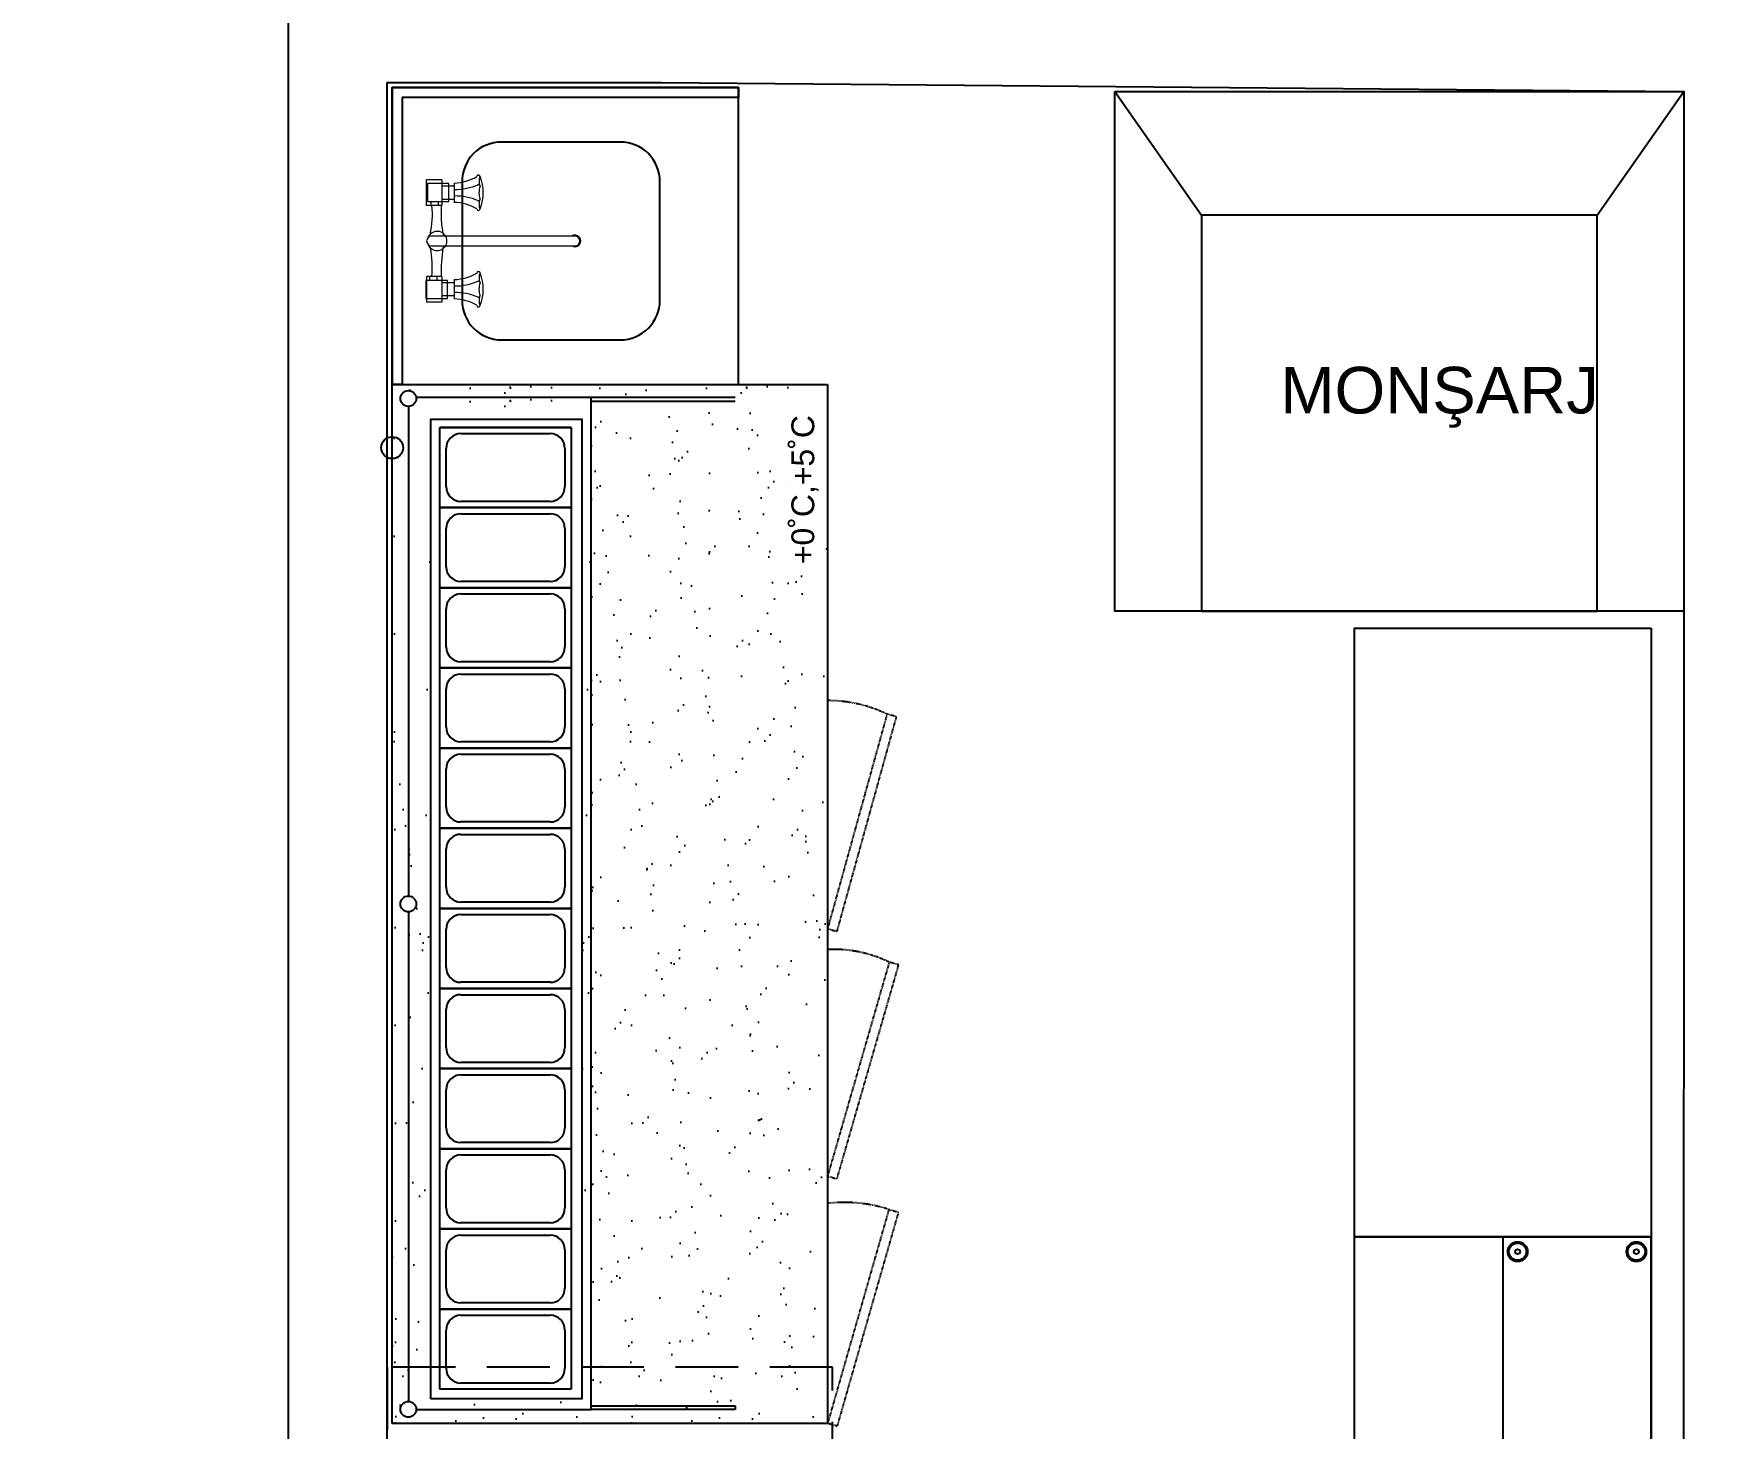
# Model space of a CAD drawing. Header units: millimetres. Extents: x 7687 to 15428, y -715 to 4028.
# Drawn here: x 9268.5 to 9606.8, y -414.3 to -132.3 of the extents above; entities that cross this region are included whole.
import ezdxf

# ---------------------------------------------------------------- set-up
doc = ezdxf.new("R2010")
doc.units = ezdxf.units.MM
doc.linetypes.add('DASHED', pattern=[0.375, 0.25, -0.125])
doc.linetypes.add('HIDDENX2', pattern=[19.05, 12.7, -6.35])
doc.layers.add('FAGOR MUTFAK', color=171, linetype='Continuous')
doc.layers.add('gorunus01', color=252, linetype='Continuous', lineweight=9)
doc.layers.add('yazı', color=7, linetype='Continuous', lineweight=20)
doc.styles.add('ROMANC', font='arial.ttf')
doc.styles.get("Standard").update_dxf_attribs({"font": 'arial.ttf'})

# ---------------------------------------------------------------- blocks, each defined once
blk = doc.blocks.new('MONŞARJ')
at = {"color": 240, "true_color": 0xed1f24}
for p, q in [((0, 0), (17.5, -25)), ((97.5, -25), (115, 0))]:
    blk.add_line(p, q, dxfattribs=at)
at = {"color": 51, "true_color": 0xf8f6b0}
blk.add_lwpolyline([(0, 0), (115, 0), (115, -105), (0, -105)], close=True, dxfattribs=at)
at = {"color": 240, "true_color": 0xed1f24}
blk.add_lwpolyline([(17.5, -105), (97.5, -105), (97.5, -25), (17.5, -25)], close=True, dxfattribs=at)

msp = doc.modelspace()

# ---------------------------------------------------------------- hatches: boundary and pattern name
at = {"layer": 'FAGOR MUTFAK', "ltscale": 0.2}
h = msp.add_hatch(dxfattribs=at)
h.set_pattern_fill('AR-SAND', color=256, scale=0.25, angle=90, style=0)
h.set_pattern_definition([(127.5, (9381.202, -203.254), (-12.23533, -0.4), [0, -9.652, 0, -10.795, 0, -10.31875]), (97.5, (9381.202, -203.254), (-17.9206, 11.2381), [0, -5.207, 0, -8.6995, 0, -3.33375]), (57.5, (9381.202, -211.064), (-0.03593, 19.7748), [0, -3.175, 0, -11.43, 0, -14.9225]), (47.5, (9381.202, -211.064), (-5.5732, 19.0889), [0, -1.5875, 0, -7.493, 0, -8.5725])])
h.paths.add_polyline_path([(9340.96, -203.25), (9340.96, -413.25), (9381.2, -413.25), (9381.2, -410.4), (9345.84, -410.4, -0.414214), (9344.24, -412, -1), (9344.24, -408.81), (9344.24, -309.85, -1), (9344.24, -306.66), (9344.24, -207.7, -1), (9344.24, -204.5, -0.380733), (9345.83, -205.92), (9381.2, -205.92), (9381.2, -203.25)])
h = msp.add_hatch(dxfattribs=at)
h.set_pattern_fill('AR-SAND', color=256, scale=0.25, angle=90, style=0)
h.set_pattern_definition([(127.5, (9348.807, -205.918), (-12.23533, -0.4), [0, -9.652, 0, -10.795, 0, -10.31875]), (97.5, (9348.807, -205.918), (-17.9206, 11.2381), [0, -5.207, 0, -8.6995, 0, -3.33375]), (57.5, (9348.807, -213.729), (-0.03593, 19.7748), [0, -3.175, 0, -11.43, 0, -14.9225]), (47.5, (9348.807, -213.729), (-5.5732, 19.0889), [0, -1.5875, 0, -7.493, 0, -8.5725])])
h.paths.add_polyline_path([(9344.24, -306.66, -1), (9344.24, -309.85), (9344.24, -408.81, -0.414214), (9345.84, -410.4), (9348.81, -410.4), (9348.81, -408.25), (9348.81, -210.28), (9348.81, -205.92), (9345.83, -205.92, -0.448506), (9344.24, -207.7)])
h = msp.add_hatch(dxfattribs=at)
h.set_pattern_fill('AR-SAND', color=256, scale=0.25, angle=90, style=0)
h.set_pattern_definition([(127.5, (9381.202, -205.918), (-12.23533, -0.4), [0, -9.652, 0, -10.795, 0, -10.31875]), (97.5, (9381.202, -205.918), (-17.9206, 11.2381), [0, -5.207, 0, -8.6995, 0, -3.33375]), (57.5, (9381.202, -213.729), (-0.03593, 19.7748), [0, -3.175, 0, -11.43, 0, -14.9225]), (47.5, (9381.202, -213.729), (-5.5732, 19.0889), [0, -1.5875, 0, -7.493, 0, -8.5725])])
h.paths.add_polyline_path([(9348.81, -408.25), (9348.81, -410.4), (9381.2, -410.4), (9381.2, -205.92), (9348.81, -205.92), (9348.81, -210.28), (9379.27, -210.28), (9379.27, -408.25)])
h = msp.add_hatch(dxfattribs=at)
h.set_pattern_fill('AR-SAND', color=256, scale=0.25, angle=90, style=0)
h.set_pattern_definition([(127.5, (9428.961, -203.254), (-12.23533, -0.4), [0, -9.652, 0, -10.795, 0, -10.31875]), (97.5, (9428.96, -203.254), (-17.9206, 11.2381), [0, -5.207, 0, -8.6995, 0, -3.33375]), (57.5, (9428.961, -211.064), (-0.03593, 19.7748), [0, -3.175, 0, -11.43, 0, -14.9225]), (47.5, (9428.96, -211.064), (-5.5732, 19.0889), [0, -1.5875, 0, -7.493, 0, -8.5725])])
h.paths.add_polyline_path([(9381.2, -409.71), (9410.28, -409.71), (9410.28, -410.4), (9381.2, -410.4), (9381.2, -413.25), (9428.96, -413.25), (9428.96, -203.25), (9381.2, -203.25), (9381.2, -205.92), (9410.28, -205.92), (9410.28, -206.61), (9381.2, -206.61)])

# ---------------------------------------------------------------- linework, layer by layer
at = {"color": 242, "true_color": 0xcd2027}
for points in [[(8348.46, 337.75), (9319.96, 337.75), (9319.96, -714.84), (10483.49, -714.84), (10483.49, 524.4), (10513.23, 524.4), (10533.23, 524.4), (10533.23, 1133.78), (8193.35, 1133.78)], [(9616.96, -629.16), (9601.96, -629.16), (9601.37, -694.83), (9425.96, -694.84), (9425.96, -501.84), (9339.96, -501.84), (9339.96, -142.25), (9395.41, -142.25), (9395.41, -142.25), (9602.01, -144.05), (9601.96, -547.16), (9616.96, -547.16)]]:
    msp.add_lwpolyline(points, dxfattribs=at)
at = {"color": 240, "linetype": 'HIDDENX2', "true_color": 0xed1f24}
msp.add_lwpolyline([(9339.96, -501.84), (9429.96, -501.84), (9429.96, -401.84), (9339.96, -401.84)], close=True, dxfattribs=at)
at = {"layer": 'FAGOR MUTFAK', "lineweight": 25, "ltscale": 0.2}
for p, q in [((9340.96, -413.25), (9340.96, -203.25)), ((9340.96, -203.25), (9428.96, -203.25)), ((9381.2, -205.92), (9345.83, -205.92)), ((9381.2, -410.4), (9381.2, -205.92)), ((9410.28, -205.92), (9381.2, -205.92)), ((9428.96, -203.25), (9428.96, -413.25)), ((9344.24, -207.7), (9344.24, -306.66)), ((9381.2, -206.61), (9410.28, -206.61)), ((9377.12, -211.94), (9350.62, -211.94)), ((9344.24, -309.85), (9344.24, -408.81)), ((9345.84, -410.4), (9381.2, -410.4)), ((9381.2, -409.71), (9410.28, -409.71)), ((9410.28, -410.4), (9381.2, -410.4)), ((9400.52, -410.4), (9400.52, -409.71)), ((9410.28, -409.71), (9410.28, -410.4)), ((9428.96, -413.25), (9340.96, -413.25))]:
    msp.add_line(p, q, dxfattribs=at)
at = {"layer": 'FAGOR MUTFAK'}
for p, q in [((9350.62, -228.14), (9350.62, -211.94)), ((9350.62, -211.94), (9377.12, -211.94)), ((9377.12, -211.94), (9377.12, -228.14)), ((9351.87, -223.89), (9351.87, -216.19)), ((9354.87, -213.19), (9372.87, -213.19)), ((9375.87, -216.19), (9375.87, -223.89)), ((9350.62, -244.34), (9350.62, -228.14)), ((9350.62, -228.14), (9377.12, -228.14)), ((9377.12, -228.14), (9350.62, -228.14)), ((9372.87, -226.89), (9354.87, -226.89)), ((9354.87, -229.39), (9372.87, -229.39)), ((9377.12, -228.14), (9377.12, -244.34)), ((9351.87, -240.09), (9351.87, -232.39)), ((9375.87, -232.39), (9375.87, -240.09)), ((9372.87, -243.09), (9354.87, -243.09)), ((9350.62, -260.54), (9350.62, -244.34)), ((9350.62, -244.34), (9377.12, -244.34)), ((9377.12, -244.34), (9350.62, -244.34)), ((9354.87, -245.59), (9372.87, -245.59)), ((9377.12, -244.34), (9377.12, -260.54)), ((9351.87, -256.29), (9351.87, -248.59)), ((9375.87, -248.59), (9375.87, -256.29)), ((9372.87, -259.29), (9354.87, -259.29)), ((9350.62, -276.74), (9350.62, -260.54)), ((9350.62, -260.54), (9377.12, -260.54)), ((9377.12, -260.54), (9350.62, -260.54)), ((9354.87, -261.79), (9372.87, -261.79)), ((9377.12, -260.54), (9377.12, -276.74)), ((9351.87, -272.49), (9351.87, -264.79)), ((9375.87, -264.79), (9375.87, -272.49)), ((9350.62, -292.94), (9350.62, -276.74)), ((9350.62, -276.74), (9377.12, -276.74)), ((9377.12, -276.74), (9350.62, -276.74)), ((9372.87, -275.49), (9354.87, -275.49)), ((9377.12, -276.74), (9377.12, -292.94)), ((9354.87, -277.99), (9372.87, -277.99)), ((9351.87, -288.69), (9351.87, -280.99)), ((9375.87, -280.99), (9375.87, -288.69)), ((9350.62, -309.14), (9350.62, -292.94)), ((9350.62, -292.94), (9377.12, -292.94)), ((9377.12, -292.94), (9350.62, -292.94)), ((9372.87, -291.69), (9354.87, -291.69)), ((9354.87, -294.19), (9372.87, -294.19)), ((9377.12, -292.94), (9377.12, -309.14)), ((9351.87, -304.89), (9351.87, -297.19)), ((9375.87, -297.19), (9375.87, -304.89)), ((9350.62, -325.34), (9350.62, -309.14)), ((9350.62, -309.14), (9377.12, -309.14)), ((9377.12, -309.14), (9350.62, -309.14)), ((9372.87, -307.89), (9354.87, -307.89)), ((9354.87, -310.39), (9372.87, -310.39)), ((9377.12, -309.14), (9377.12, -325.34)), ((9351.87, -321.09), (9351.87, -313.39)), ((9375.87, -313.39), (9375.87, -321.09)), ((9372.87, -324.09), (9354.87, -324.09)), ((9350.62, -341.54), (9350.62, -325.34)), ((9350.62, -325.34), (9377.12, -325.34)), ((9377.12, -325.34), (9350.62, -325.34)), ((9354.87, -326.59), (9372.87, -326.59)), ((9377.12, -325.34), (9377.12, -341.54)), ((9351.87, -337.29), (9351.87, -329.59)), ((9375.87, -329.59), (9375.87, -337.29)), ((9350.62, -357.74), (9350.62, -341.54)), ((9350.62, -341.54), (9377.12, -341.54)), ((9377.12, -341.54), (9350.62, -341.54)), ((9372.87, -340.29), (9354.87, -340.29)), ((9377.12, -341.54), (9377.12, -357.74)), ((9354.87, -342.79), (9372.87, -342.79)), ((9351.87, -353.49), (9351.87, -345.79)), ((9375.87, -345.79), (9375.87, -353.49)), ((9350.62, -373.94), (9350.62, -357.74)), ((9350.62, -357.74), (9377.12, -357.74)), ((9377.12, -357.74), (9350.62, -357.74)), ((9372.87, -356.49), (9354.87, -356.49)), ((9377.12, -357.74), (9377.12, -373.94)), ((9351.87, -369.69), (9351.87, -361.99)), ((9354.87, -358.99), (9372.87, -358.99)), ((9375.87, -361.99), (9375.87, -369.69)), ((9350.62, -390.14), (9350.62, -373.94)), ((9350.62, -373.94), (9377.12, -373.94)), ((9377.12, -373.94), (9350.62, -373.94)), ((9372.87, -372.69), (9354.87, -372.69)), ((9354.87, -375.19), (9372.87, -375.19)), ((9377.12, -373.94), (9377.12, -390.14)), ((9351.87, -385.89), (9351.87, -378.19)), ((9375.87, -378.19), (9375.87, -385.89)), ((9372.87, -388.89), (9354.87, -388.89)), ((9350.62, -406.34), (9350.62, -390.14)), ((9350.62, -390.14), (9377.12, -390.14)), ((9377.12, -390.14), (9350.62, -390.14)), ((9354.87, -391.39), (9372.87, -391.39)), ((9377.12, -390.14), (9377.12, -406.34)), ((9351.87, -402.09), (9351.87, -394.39)), ((9375.87, -394.39), (9375.87, -402.09)), ((9372.87, -405.09), (9354.87, -405.09)), ((9377.12, -406.34), (9350.62, -406.34))]:
    msp.add_line(p, q, dxfattribs=at)
at = {"layer": 'FAGOR MUTFAK', "linetype": 'DASHED', "ltscale": 0.2}
for p, q in [((9440.97, -269.89), (9428.96, -313.25)), ((9430.89, -313.79), (9442.9, -270.42)), ((9442.9, -270.42), (9440.97, -269.89)), ((9428.96, -313.25), (9430.89, -313.79)), ((9441.42, -320.01), (9428.96, -363.25)), ((9430.88, -363.81), (9443.34, -320.57)), ((9443.34, -320.57), (9441.42, -320.01)), ((9428.96, -363.25), (9430.88, -363.81)), ((9441.35, -369.99), (9428.96, -413.25)), ((9443.27, -370.54), (9430.88, -413.8)), ((9441.35, -369.99), (9443.27, -370.54)), ((9430.88, -413.8), (9428.96, -413.25))]:
    msp.add_line(p, q, dxfattribs=at)
at = {"layer": 'FAGOR MUTFAK'}
for points in [[(9410.96, -203.25), (9410.96, -143.25), (9340.96, -143.25), (9340.96, -203.25)], [(9595.43, -252.53), (9595.43, -375.53), (9535.43, -375.53), (9535.43, -252.53)], [(9595.43, -375.53), (9595.43, -542.27), (9535.43, -542.27), (9535.43, -375.53)], [(9595.43, -375.53), (9565.43, -375.53), (9565.43, -542.27), (9595.43, -542.27)]]:
    msp.add_lwpolyline(points, close=True, dxfattribs=at)
msp.add_lwpolyline([(9340.96, -203.25), (9340.96, -143.25), (9410.96, -143.25), (9410.96, -145.25), (9342.96, -145.25), (9342.96, -203.25), (9340.96, -203.25)], dxfattribs=at)
msp.add_lwpolyline([(9395.08, -186.26), (9395.08, -162.26, 0.414214), (9387.08, -154.26), (9363.08, -154.26, 0.414214), (9355.08, -162.26), (9355.08, -186.26, 0.414214), (9363.08, -194.26), (9387.08, -194.26, 0.414214)], format="xyb", close=True, dxfattribs=at)
at = {"layer": 'FAGOR MUTFAK', "lineweight": 25, "ltscale": 0.2}
msp.add_lwpolyline([(9348.81, -408.25), (9348.81, -210.28), (9379.27, -210.28), (9379.27, -408.25)], close=True, dxfattribs=at)
for centre in [(9344.24, -206.1), (9344.24, -308.25), (9344.24, -410.4)]:
    msp.add_circle(centre, 1.6, dxfattribs=at)
at = {"layer": 'FAGOR MUTFAK', "color": 1}
msp.add_circle((9340.96, -216.04), 2.2, dxfattribs=at)
at = {"layer": 'FAGOR MUTFAK'}
for centre, radius in [((9568.43, -378.53), 2), ((9568.43, -378.53), 1.75), ((9568.43, -378.53), 0.5), ((9592.43, -378.53), 2), ((9592.43, -378.53), 1.75), ((9592.43, -378.53), 0.5)]:
    msp.add_circle(centre, radius, dxfattribs=at)
for centre, start, end in [((9354.87, -216.19), 90, 180), ((9372.87, -216.19), 0, 90), ((9354.87, -223.89), 180, 270), ((9372.87, -223.89), 270, 0), ((9354.87, -232.39), 90, 180), ((9372.87, -232.39), 0, 90), ((9354.87, -240.09), 180, 270), ((9372.87, -240.09), 270, 0), ((9354.87, -248.59), 90, 180), ((9372.87, -248.59), 0, 90), ((9354.87, -256.29), 180, 270), ((9372.87, -256.29), 270, 0), ((9354.87, -264.79), 90, 180), ((9372.87, -264.79), 0, 90), ((9354.87, -272.49), 180, 270), ((9372.87, -272.49), 270, 0), ((9354.87, -280.99), 90, 180), ((9372.87, -280.99), 0, 90), ((9354.87, -288.69), 180, 270), ((9372.87, -288.69), 270, 0), ((9354.87, -297.19), 90, 180), ((9372.87, -297.19), 0, 90), ((9354.87, -304.89), 180, 270), ((9372.87, -304.89), 270, 0), ((9354.87, -313.39), 90, 180), ((9372.87, -313.39), 0, 90), ((9354.87, -321.09), 180, 270), ((9372.87, -321.09), 270, 0), ((9354.87, -329.59), 90, 180), ((9372.87, -329.59), 0, 90), ((9354.87, -337.29), 180, 270), ((9372.87, -337.29), 270, 0), ((9354.87, -345.79), 90, 180), ((9372.87, -345.79), 0, 90), ((9354.87, -353.49), 180, 270), ((9372.87, -353.49), 270, 0), ((9354.87, -361.99), 90, 180), ((9372.87, -361.99), 0, 90), ((9354.87, -369.69), 180, 270), ((9372.87, -369.69), 270, 0), ((9354.87, -378.19), 90, 180), ((9372.87, -378.19), 0, 90), ((9354.87, -385.89), 180, 270), ((9372.87, -385.89), 270, 0), ((9354.87, -394.39), 90, 180), ((9372.87, -394.39), 0, 90), ((9354.87, -402.09), 180, 270), ((9372.87, -402.09), 270, 0)]:
    msp.add_arc(centre, 3, start, end, dxfattribs=at)
at = {"layer": 'FAGOR MUTFAK', "linetype": 'DASHED', "ltscale": 0.2}
for centre, radius, start, end in [((9428.99, -294.89), 27.73, 64.3888, 90.0588), ((9430.12, -343.42), 25.99, 64.2179, 92.5484), ((9432.4, -397.71), 29.13, 72.1026, 96.7781)]:
    msp.add_arc(centre, radius, start, end, dxfattribs=at)
at = {"layer": 'gorunus01'}
for p, q in [((9351.03, -161.91), (9347.93, -161.91)), ((9351.03, -161.91), (9351.03, -167.11)), ((9350.65, -162.62), (9348.09, -162.62)), ((9353.52, -163.21), (9351.03, -163.21)), ((9353.52, -162.56), (9353.52, -166.46)), ((9351.03, -167.11), (9347.93, -167.11)), ((9351.03, -165.81), (9353.52, -165.81)), ((9377.9, -173.28), (9348.91, -173.28)), ((9348.91, -175.23), (9377.9, -175.23)), ((9351.03, -181.41), (9347.94, -181.41)), ((9351.03, -181.41), (9351.03, -186.61)), ((9353.52, -182.06), (9353.52, -185.96)), ((9353.52, -182.71), (9351.03, -182.71)), ((9351.03, -185.31), (9353.52, -185.31)), ((9351.03, -186.61), (9347.94, -186.61))]:
    msp.add_line(p, q, dxfattribs=at)
for points in [[(9347.93, -167.11), (9347.93, -161.91)], [(9348.79, -166.29), (9348.79, -167.11)], [(9350.29, -166.29), (9350.29, -167.11)], [(9347.94, -186.61), (9347.94, -181.41)], [(9348.48, -181.41), (9348.48, -182.23)], [(9349.97, -181.41), (9349.97, -182.23)]]:
    msp.add_lwpolyline(points, dxfattribs=at)
for points in [[(9348.09, -166.29), (9352.44, -166.29), (9352.44, -162.62), (9348.09, -162.62)], [(9347.77, -185.9), (9352.12, -185.9), (9352.12, -182.23), (9347.77, -182.23)]]:
    msp.add_lwpolyline(points, close=True, dxfattribs=at)
for centre, radius, start, end in [((9353.14, -152.61), 9.96, 272.2049, 299.6858), ((9358.39, -161.26), 0.325, 359.9995, 180.0005), ((9358.39, -161.26), 0.325, 0, 180), ((9358.39, -161.26), 0.325, 179.9995, 180), ((9360.96, -162.24), 2.44, 156.481, 203.519), ((9350.93, -164.51), 8.44, 337.3536, 22.6464), ((9358.39, -161.26), 0.325, 359.9995, 0), ((9353.52, -151.43), 12.43, 270, 292.7672), ((9353.52, -177.59), 12.43, 67.2328, 90), ((9358.39, -163.21), 0.325, 359.9995, 123.5743), ((9362.54, -164.51), 4.04, 161.2127, 198.7873), ((9330.81, -168.79), 18.28, 346.9207, 5.2576), ((9376.62, -168.37), 25.78, 177.2001, 190.0091), ((9353.14, -176.41), 9.96, 60.3142, 87.7951), ((9358.39, -167.76), 0.325, 179.9995, 0.0005), ((9358.39, -165.81), 0.325, 236.4257, 0.0005), ((9360.95, -166.79), 2.44, 161.8659, 203.5743), ((9350.08, -174.26), 1.95, 210, 150), ((9348.91, -174.26), 0.975, 90, 270), ((9349.96, -174.25), 1.89, 135.3389, 159.7888), ((9349.96, -174.25), 1.89, 200.4971, 227.7833), ((9330.43, -179.46), 18.65, 354.0039, 11.7771), ((9386.06, -180.9), 35.22, 171.4404, 180.8365), ((9349.96, -174.25), 1.89, 30.9146, 47.7833), ((9349.96, -174.25), 1.89, 312.2167, 328.8995), ((9377.9, -174.26), 1.17, 236.4427, 123.5573), ((9377.9, -174.26), 0.975, 270, 90), ((9353.14, -172.11), 9.96, 272.2049, 299.6858), ((9353.52, -170.93), 12.43, 270, 292.7672), ((9358.39, -180.76), 0.325, 0, 180), ((9358.39, -180.76), 0.325, 359.9995, 180.0005), ((9358.39, -180.76), 0.325, 179.9995, 180), ((9358.39, -182.71), 0.325, 359.9995, 123.5743), ((9360.96, -181.74), 2.44, 156.481, 203.519), ((9358.39, -180.76), 0.325, 359.9995, 0), ((9350.93, -184.01), 8.44, 337.3536, 22.6464), ((9353.52, -197.09), 12.43, 67.2328, 90), ((9353.14, -195.91), 9.96, 60.3142, 87.7951), ((9358.39, -185.31), 0.325, 236.4257, 0.0005), ((9362.54, -184.01), 4.04, 161.2127, 198.7873), ((9360.95, -186.29), 2.44, 161.8659, 203.5743), ((9358.39, -187.26), 0.325, 179.9995, 0.0005)]:
    msp.add_arc(centre, radius, start, end, dxfattribs=at)

# ---------------------------------------------------------------- block references
at = {"color": 240, "true_color": 0xed1f24}
msp.add_blockref('MONŞARJ', (9487.01, -144.05), dxfattribs=at)

# ---------------------------------------------------------------- texts
at = {"layer": 'FAGOR MUTFAK', "color": 1, "insert": (9421.65, -209.46), "char_height": 4.62, "attachment_point": 3, "rotation": 90}
msp.add_mtext('+0˚C,+5˚C', dxfattribs=at)
at = {"layer": 'yazı', "color": 2, "true_color": 0xf1eb1f, "insert": (9520.46, -199.7), "char_height": 10.9241, "attachment_point": 1, "style": 'ROMANC'}
msp.add_mtext_dynamic_manual_height_columns('{\\H0.86275x;MONŞARJ}', width=145.082, gutter_width=425, heights=[0], dxfattribs=at)

doc.saveas('drawing.dxf')
